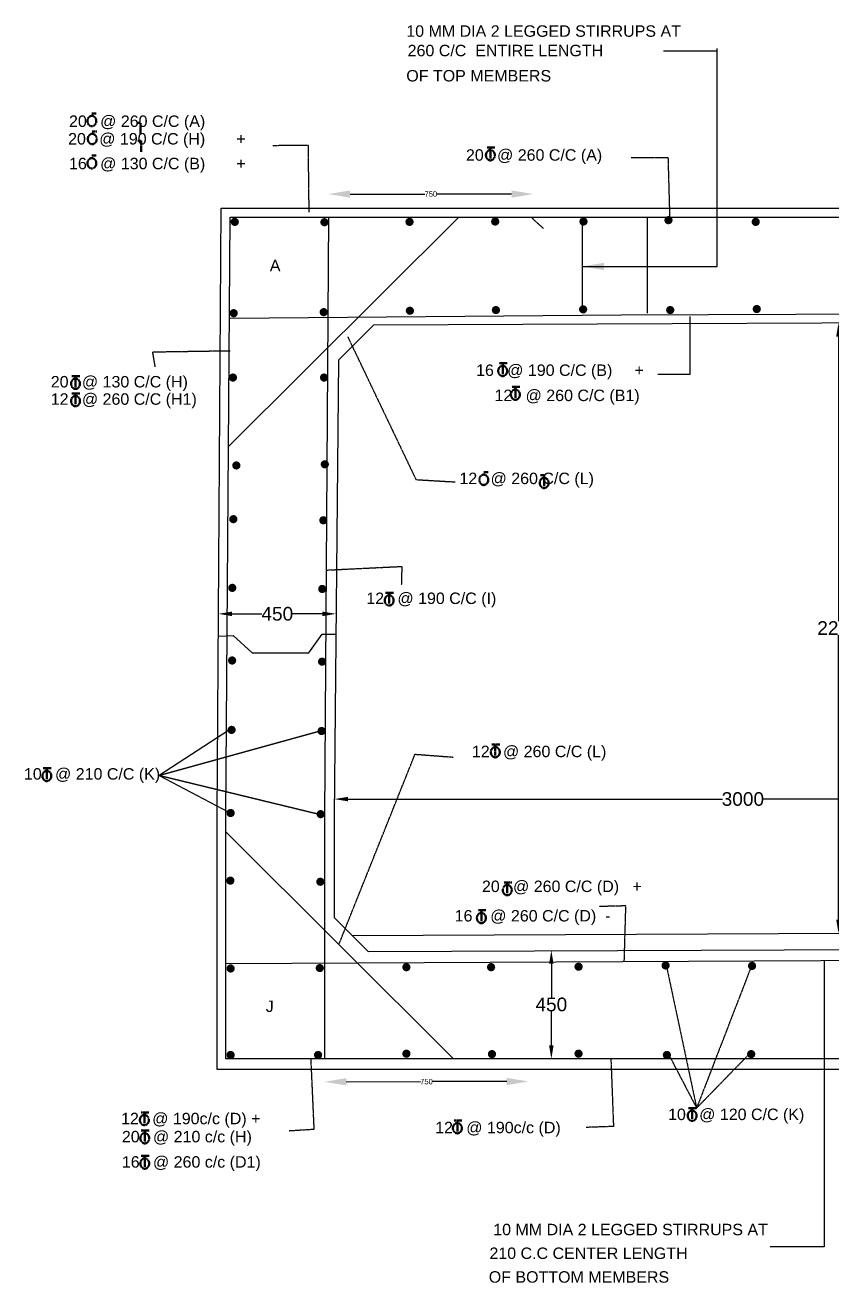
# Model space of a CAD drawing. Header units: millimetres. Extents: x 1006445 to 1027015, y 532888 to 545256.
# Drawn here: x 1006445 to 1009404, y 540420 to 545034 of the extents above; entities that cross this region are included whole.
import ezdxf

# ---------------------------------------------------------------- set-up
doc = ezdxf.new("R2010")
doc.units = ezdxf.units.MM
doc.header["$MEASUREMENT"] = 0
doc.linetypes.add('PHANTOM', pattern=[2.5, 1.25, -0.25, 0.25, -0.25, 0.25, -0.25])
for name, color, linetype in [('DIM', 7, 'Continuous'), ('DWG', 7, 'Continuous'), ('TXT', 7, 'Continuous'), ('TXT @ 1', 7, 'Continuous')]:
    doc.layers.add(name, color=color, linetype=linetype)
doc.styles.add('Notes', font='arial.ttf', dxfattribs={"height": 0.1})
doc.styles.get("Standard").update_dxf_attribs({"font": 'arial.ttf'})
doc.dimstyles.new('Civil', dxfattribs={"dimtxt": 80, "dimasz": 80, "dimexe": 0.1, "dimexo": 0.0625, "dimgap": 0.09, "dimtad": 0, "dimtih": 1, "dimtoh": 1, "dimdec": 0, "dimzin": 12, "dimdsep": 46, "dimtxsty": 'Standard', "dimcen": 0.1, "dimse1": 1, "dimse2": 1, "dimadec": 0, "dimazin": 2, "dimtfac": 1, "dimtdec": 0, "dimtofl": 0, "dimtmove": 0, "dimatfit": 3, "dimfxl": 1, "dimfrac": 1, "dimtolj": 1, "dimtzin": 0, "dimarcsym": 0})
doc.dimstyles.get("Standard").update_dxf_attribs({"dimtxt": 0.18, "dimasz": 0.18, "dimexe": 0.18, "dimexo": 0.0625, "dimgap": 0.09, "dimtad": 0, "dimtih": 1, "dimtoh": 1, "dimdec": 4, "dimzin": 0, "dimdsep": 46, "dimtxsty": 'Standard', "dimcen": 0.09, "dimadec": 0, "dimazin": 0, "dimtfac": 1, "dimtdec": 4, "dimtofl": 0, "dimtmove": 0, "dimatfit": 3, "dimfxl": 1, "dimtolj": 1, "dimtzin": 0, "dimarcsym": 0})

# ---------------------------------------------------------------- blocks, each defined once
blk = doc.blocks.new('*D57')
at = {"layer": 'Defpoints', "color": 0, "transparency": 16777216}
for p in [(1007557, 544419.2), (1008308.9, 544419.2), (1008308.9, 544414.5)]:
    blk.add_point(p, dxfattribs=at)
at = {"layer": 'DIM', "color": 0, "lineweight": -2, "transparency": 16777216}
for p, q in [((1007637, 544414.5), (1007910.9, 544414.5)), ((1008228.9, 544414.5), (1007955, 544414.5))]:
    blk.add_line(p, q, dxfattribs=at)
at = {"layer": 'DIM', "color": 0, "transparency": 16777216}
for points in [[(1007637, 544427.8), (1007637, 544401.2), (1007557, 544414.5)], [(1008228.9, 544427.8), (1008228.9, 544401.2), (1008308.9, 544414.5)]]:
    blk.add_solid(points, dxfattribs=at)
at = {"layer": 'DIM', "color": 0, "transparency": 16777216, "insert": (1007932.9, 544414.5), "char_height": 20, "attachment_point": 5}
blk.add_mtext('\\A1;750', dxfattribs=at)
blk = doc.blocks.new('*D68')
at = {"layer": 'Defpoints', "color": 0, "transparency": 16777216}
for p in [(1007542.9, 541154.4), (1008291.2, 541159.1), (1008291.2, 541155.6)]:
    blk.add_point(p, dxfattribs=at)
at = {"layer": 'DIM', "color": 0, "lineweight": -2, "transparency": 16777216}
for p, q in [((1007622.9, 541158), (1007895, 541158.5)), ((1008211.2, 541159), (1007939.1, 541158.5))]:
    blk.add_line(p, q, dxfattribs=at)
at = {"layer": 'DIM', "color": 0, "transparency": 16777216}
for points in [[(1007622.8, 541171.4), (1007622.9, 541144.7), (1007542.9, 541157.9)], [(1008211.2, 541172.3), (1008211.2, 541145.6), (1008291.2, 541159.1)]]:
    blk.add_solid(points, dxfattribs=at)
at = {"layer": 'DIM', "color": 0, "transparency": 16777216, "insert": (1007917, 541158.5), "char_height": 20, "attachment_point": 5}
blk.add_mtext('\\A1;750', dxfattribs=at)
blk = doc.blocks.new('*D89')
at = {"color": 0, "lineweight": -2, "transparency": 16777216}
for p, q in [((1008375, 541590.8), (1008375, 541467.1)), ((1008375, 541292), (1008375, 541415.8))]:
    blk.add_line(p, q, dxfattribs=at)
at = {"color": 0, "transparency": 16777216}
for points in [[(1008366.7, 541590.8), (1008383.3, 541590.8), (1008375, 541640.8)], [(1008366.7, 541292), (1008383.3, 541292), (1008375, 541242)]]:
    blk.add_solid(points, dxfattribs=at)
at = {"layer": 'Defpoints', "color": 0, "transparency": 16777216}
for p in [(1008347.1, 541640.8), (1008375, 541640.8), (1008349, 541242)]:
    blk.add_point(p, dxfattribs=at)
at = {"color": 0, "transparency": 16777216, "insert": (1008375, 541441.4), "char_height": 50, "attachment_point": 5}
blk.add_mtext('\\A1;450', dxfattribs=at)
blk = doc.blocks.new('*D90')
at = {"color": 0, "lineweight": -2, "transparency": 16777216}
for p, q in [((1009428.2, 543891.3), (1009428.2, 542847.8)), ((1009428.2, 541753.2), (1009428.2, 542796.6))]:
    blk.add_line(p, q, dxfattribs=at)
at = {"color": 0, "transparency": 16777216}
for points in [[(1009419.8, 543891.3), (1009436.5, 543891.3), (1009428.2, 543941.3)], [(1009419.8, 541753.2), (1009436.5, 541753.2), (1009428.2, 541703.2)]]:
    blk.add_solid(points, dxfattribs=at)
at = {"layer": 'Defpoints', "color": 0, "transparency": 16777216}
for p in [(1009428.2, 543941.3), (1009428.2, 543941.3), (1009438, 541703.2)]:
    blk.add_point(p, dxfattribs=at)
at = {"color": 0, "transparency": 16777216, "insert": (1009428.2, 542822.2), "char_height": 50, "attachment_point": 5}
blk.add_mtext('\\A1;2200', dxfattribs=at)
blk = doc.blocks.new('*D92')
at = {"color": 0, "lineweight": -2, "transparency": 16777216}
for p, q in [((1007629.2, 542195), (1009003, 542195)), ((1010526, 542195), (1009152.2, 542195))]:
    blk.add_line(p, q, dxfattribs=at)
at = {"color": 0, "transparency": 16777216}
for points in [[(1007629.2, 542203.3), (1007629.2, 542186.7), (1007579.2, 542195)], [(1010526, 542203.3), (1010526, 542186.7), (1010576, 542195)]]:
    blk.add_solid(points, dxfattribs=at)
at = {"layer": 'Defpoints', "color": 0, "transparency": 16777216}
for p in [(1007579.2, 542166.6), (1010576, 542195), (1010576, 542163.5)]:
    blk.add_point(p, dxfattribs=at)
at = {"color": 0, "transparency": 16777216, "insert": (1009077.6, 542195), "char_height": 50, "attachment_point": 5}
blk.add_mtext('\\A1;3000', dxfattribs=at)
blk = doc.blocks.new('*D93')
at = {"color": 0, "lineweight": -2, "transparency": 16777216}
for p, q in [((1007204, 542874.6), (1007313.5, 542874.6)), ((1007535.5, 542874.6), (1007426, 542874.6))]:
    blk.add_line(p, q, dxfattribs=at)
at = {"color": 0, "transparency": 16777216}
for points in [[(1007204, 542882.9), (1007204, 542866.2), (1007154, 542874.6)], [(1007535.5, 542882.9), (1007535.5, 542866.2), (1007585.5, 542874.6)]]:
    blk.add_solid(points, dxfattribs=at)
at = {"layer": 'Defpoints', "color": 0, "transparency": 16777216}
for p in [(1007154, 542878.4), (1007585.5, 542874.6), (1007585.5, 542874.6)]:
    blk.add_point(p, dxfattribs=at)
at = {"color": 0, "transparency": 16777216, "insert": (1007369.8, 542874.6), "char_height": 50, "attachment_point": 5}
blk.add_mtext('\\A1;450', dxfattribs=at)

msp = doc.modelspace()

# ---------------------------------------------------------------- linework, layer by layer
for points in [[(1008983.5, 544939.23392), (1008787, 544939.23392)], [(1007190.76554, 543488.9777), (1008035.5, 544329.86897)], [(1008726.5, 544327), (1008726.5, 543977.5)], [(1008488, 544316.5), (1008488, 543986.5)], [(1008883, 543965.5), (1008883, 543752), (1008766, 543752)], [(1007153.43646, 542792.4937), (1007208.5, 542795.5), (1007277.5, 542731), (1007485, 542731.5), (1007534, 542800.5), (1007584.84798, 542800.04387)], [(1007194.66083, 542448.90545), (1006936.5, 542282), (1007524.72946, 542444.74953), (1006936.5, 542282), (1007521.22946, 542139.74953), (1006936.5, 542282), (1007192.02515, 542147.40083)], [(1007181.50684, 542075), (1008016.5, 541242.02668)], [(1009375.48105, 541602.83083), (1009375.5, 540552.5), (1009177.49992, 540552.49643)]]:
    msp.add_lwpolyline(points)
at = {"layer": 'DWG'}
for points in [[(1007149, 542132.91582), (1007164, 544363), (1021269.64132, 544363), (1021254.64132, 542132.91582)], [(1007181.50684, 542132.91582), (1007196.50684, 544329.86897), (1021235.33484, 544329.86897), (1021220.33484, 542132.91582)], [(1007558.19507, 544329.86897), (1007543.19507, 542132.91582)], [(1007196.50684, 543959.52664), (1008630.9062, 543970.89505), (1013119.91679, 543988.89507), (1021235.33484, 543969.26741)], [(1007722.6865, 543933.76227), (1007593.86357, 543805.08149), (1007578.86357, 542132.91582)], [(1010575.75794, 542132.91582), (1010590.75794, 543820.23106), (1010463.3005, 543945.83604), (1007722.6865, 543933.76227)], [(1021254.64132, 542132.91582), (1021254.64132, 541203.5), (1007149, 541203.5), (1007149, 542132.91582)], [(1021220.33484, 542132.91582), (1021220.33484, 541242.02668), (1007181.50684, 541242.02668), (1007181.50684, 542132.91582)], [(1007543.19507, 542132.91582), (1007543.19507, 541242.02668)], [(1007578.86357, 542132.91582), (1007578.86357, 541760.21153), (1007703.56929, 541635.64855), (1010450.0142, 541647.42212), (1010575.75794, 541771.3065), (1010575.75794, 542132.91582)], [(1007644.26922, 541694.88075), (1010511.62242, 541708.11934)], [(1007181.50684, 541591.97625), (1013242.25129, 541621.96149), (1019468.46918, 541612.99935), (1021220.33484, 541602.04119)]]:
    msp.add_lwpolyline(points, dxfattribs=at)
at = {"layer": 'DWG', "const_width": 15}
for points in [[(1007206.30975, 544312.46056, 1), (1007221.30975, 544312.46056, 1)], [(1007847.38967, 544312.46056, 1), (1007862.38967, 544312.46056, 1)], [(1008161.61959, 544313.73365, 1), (1008176.61959, 544313.73365, 1)], [(1008485.44938, 544313.73365, 1), (1008500.44938, 544313.73365, 1)], [(1008797.16426, 544318.85328, 1), (1008812.16426, 544318.85328, 1)], [(1009117.15411, 544312.46053, 1), (1009132.15411, 544312.46053, 1)], [(1007535.07956, 544311.18204, 1), (1007550.07956, 544311.18204, 1)], [(1008164.1795, 543988.98269, 1), (1008179.1795, 543988.98269, 1)], [(1008484.16936, 543991.53979, 1), (1008499.16936, 543991.53979, 1)], [(1008803.56404, 543988.98815, 1), (1008818.56404, 543988.98815, 1)], [(1009120.99399, 543992.82377, 1), (1009135.99399, 543992.82377, 1)], [(1007202.29013, 543977.48126, 1), (1007217.29013, 543977.48126, 1)], [(1007532.51964, 543981.31688, 1), (1007547.51964, 543981.31688, 1)], [(1007848.66963, 543986.43108, 1), (1007863.66963, 543986.43108, 1)], [(1007199.6234, 543741.36957, 1), (1007214.6234, 543741.36957, 1)], [(1007533.85255, 543741.36957, 1), (1007548.85255, 543741.36957, 1)], [(1007212.09504, 543418.97659, 1), (1007227.09504, 543418.97659, 1)], [(1007536.6163, 543423.13251, 1), (1007551.6163, 543423.13251, 1)], [(1007201.16083, 543221.90545, 1), (1007216.16083, 543221.90545, 1)], [(1007531.22946, 543217.74953, 1), (1007546.22946, 543217.74953, 1)], [(1007197.16083, 542969.90545, 1), (1007212.16083, 542969.90545, 1)], [(1007527.22946, 542965.74953, 1), (1007542.22946, 542965.74953, 1)], [(1007196.66083, 542703.40545, 1), (1007211.66083, 542703.40545, 1)], [(1007526.72946, 542699.24953, 1), (1007541.72946, 542699.24953, 1)], [(1007194.66083, 542448.90545, 1), (1007209.66083, 542448.90545, 1)], [(1007524.72946, 542444.74953, 1), (1007539.72946, 542444.74953, 1)], [(1007191.16083, 542143.90545, 1), (1007206.16083, 542143.90545, 1)], [(1007521.22946, 542139.74953, 1), (1007536.22946, 542139.74953, 1)], [(1007190.16083, 541895.90545, 1), (1007205.16083, 541895.90545, 1)], [(1007520.22946, 541891.74953, 1), (1007535.22946, 541891.74953, 1)], [(1007191.10796, 541573.62969, 1), (1007206.10796, 541573.62969, 1)], [(1007518.26194, 541575.20843, 1), (1007533.26194, 541575.20843, 1)], [(1007835.93318, 541578.36583, 1), (1007850.93318, 541578.36583, 1)], [(1008146.53958, 541578.40971, 1), (1008161.53958, 541578.40971, 1)], [(1008467.37173, 541579.98841, 1), (1008482.37173, 541579.98841, 1)], [(1008786.62346, 541584.72455, 1), (1008801.62346, 541584.72455, 1)], [(1009103.79119, 541583.13237, 1), (1009118.79119, 541583.13237, 1)], [(1007191.10796, 541256.30899, 1), (1007206.10796, 541256.30899, 1)], [(1007511.94012, 541256.30899, 1), (1007526.94012, 541256.30899, 1)], [(1007835.93318, 541261.04513, 1), (1007850.93318, 541261.04513, 1)], [(1008149.70049, 541259.51027, 1), (1008164.70049, 541259.51027, 1)], [(1008467.37173, 541261.08901, 1), (1008482.37173, 541261.08901, 1)], [(1008791.36479, 541256.35287, 1), (1008806.36479, 541256.35287, 1)], [(1009100.63028, 541259.4968, 1), (1009115.63028, 541259.4968, 1)]]:
    msp.add_lwpolyline(points, format="xyb", close=True, dxfattribs=at)
at = {"layer": 'TXT', "linetype": 'PHANTOM', "lineweight": 50}
for points in [[(1006689.58719, 544710.40399), (1006705.86496, 544710.40399)], [(1006868.58719, 544635.35307), (1006868.58719, 544675.40399), (1006855.48556, 544675.40399)], [(1006691.10527, 544644.55366), (1006707.38305, 544644.55366)], [(1006870.10527, 544569.50274), (1006870.10527, 544609.55366), (1006857.00365, 544609.55366)], [(1008151.47589, 544545.17962), (1008151.47589, 544585.23054), (1008138.37427, 544585.23054)], [(1008151.47589, 544585.23054), (1008167.75366, 544585.23054)], [(1006689.58719, 544555.5), (1006705.86496, 544555.5)], [(1008196.55768, 543753.64378), (1008196.55768, 543793.6947), (1008183.45605, 543793.6947)], [(1008196.55768, 543793.6947), (1008212.83545, 543793.6947)], [(1006629.77522, 543706.65235), (1006629.77522, 543746.70327), (1006616.6736, 543746.70327)], [(1006629.77522, 543746.70327), (1006646.053, 543746.70327)], [(1006629.77522, 543643.15235), (1006629.77522, 543683.20327), (1006616.6736, 543683.20327)], [(1006629.77522, 543683.20327), (1006646.053, 543683.20327)], [(1008243.17796, 543666.81136), (1008243.17796, 543706.86228), (1008230.07633, 543706.86228)], [(1008243.17796, 543706.86228), (1008259.45573, 543706.86228)], [(1008127.17796, 543394.36228), (1008143.45573, 543394.36228)], [(1008348.67796, 543342.81136), (1008348.67796, 543382.86228), (1008335.57633, 543382.86228)], [(1007780.30735, 542912.08714), (1007780.30735, 542952.13806), (1007767.20573, 542952.13806)], [(1007780.30735, 542952.13806), (1007796.58512, 542952.13806)], [(1008169.53618, 542355.21608), (1008169.53618, 542395.267), (1008156.43456, 542395.267)], [(1008169.53618, 542395.267), (1008185.81395, 542395.267)], [(1006524.493, 542267.91972), (1006524.493, 542307.97063), (1006511.39137, 542307.97063)], [(1006524.493, 542307.97063), (1006540.77077, 542307.97063)], [(1008213.35308, 541849.29458), (1008213.35308, 541889.3455), (1008200.25146, 541889.3455)], [(1008213.35308, 541889.3455), (1008229.63086, 541889.3455)], [(1008118.5, 541746.94908), (1008118.5, 541787), (1008105.39838, 541787)], [(1008118.5, 541787), (1008134.77777, 541787)], [(1008891.65311, 541021.64495), (1008891.65311, 541061.69587), (1008878.55148, 541061.69587)], [(1008891.65311, 541061.69587), (1008907.93088, 541061.69587)], [(1006882.25484, 541005.73585), (1006882.25484, 541045.78677), (1006869.15322, 541045.78677)], [(1006882.25484, 541045.78677), (1006898.53262, 541045.78677)], [(1008030.30729, 540975.96915), (1008030.30729, 541016.02006), (1008017.20566, 541016.02006)], [(1008030.30729, 541016.02006), (1008046.58506, 541016.02006)], [(1006883.67465, 540939.08185), (1006883.67465, 540979.13277), (1006870.57302, 540979.13277)], [(1006883.67465, 540979.13277), (1006899.95242, 540979.13277)], [(1006883.67465, 540846.2663), (1006883.67465, 540886.31722), (1006870.57302, 540886.31722)], [(1006883.67465, 540886.31722), (1006899.95242, 540886.31722)]]:
    msp.add_lwpolyline(points, dxfattribs=at)
at = {"layer": 'TXT', "linetype": 'PHANTOM'}
msp.add_lwpolyline([(1008300.56948, 544329.86897), (1008345.8378, 544288.52505)], dxfattribs=at)
at = {"layer": 'TXT', "linetype": 'PHANTOM', "lineweight": 50}
for centre in [(1006689.58729, 544682.24938), (1006691.10538, 544616.39905), (1008151.476, 544557.07593), (1006689.58729, 544527.34539), (1008196.55778, 543765.54009), (1006629.77533, 543718.54866), (1008243.17806, 543678.70767), (1006629.77533, 543655.04866), (1008127.17806, 543366.20767), (1008348.67806, 543354.70767), (1007780.30746, 542923.98344), (1008169.53629, 542367.11238), (1006524.4931, 542279.81602), (1008213.35319, 541861.19089), (1008118.50011, 541758.84539), (1008891.65321, 541033.54126), (1006882.25495, 541017.63216), (1008030.30739, 540987.86545), (1006883.67475, 540950.97816), (1006883.67475, 540858.1626)]:
    msp.add_ellipse(centre, major_axis=(0, 19.03409), ratio=0.8551904459, dxfattribs=at)

# ---------------------------------------------------------------- texts
at = {"layer": 'TXT @ 1', "linetype": 'PHANTOM', "style": 'Notes'}
for s, p in [('10 MM DIA 2 LEGGED STIRRUPS AT ', (1007843, 544991.5)), ('260 C/C  ENTIRE LENGTH ', (1007848, 544920)), ('OF TOP MEMBERS', (1007843, 544827.5)), ('20   @ 260 C/C (A)', (1006605.85419, 544660.82262)), ('20   @ 190 C/C (H)       +', (1006602.53997, 544596.25135)), ('20   @ 260 C/C (A) ', (1008061.81929, 544536.8219)), ('16   @ 130 C/C (B)       +', (1006605.85419, 544505.57324)), ('A', (1007342.34483, 544131.37985)), ('16   @ 190 C/C (B)     +', (1008099, 543747.44868)), ('20   @ 130 C/C (H)', (1006538.96671, 543705.08127)), ('12   @ 260 C/C (H1)', (1006538.96671, 543641.58127)), ('12   @ 260 C/C (B1)', (1008166.5, 543655)), ('12   @ 260 C/C (L)', (1008038, 543350.5)), ('12   @ 190 C/C (I)', (1007696.31436, 542910.66742)), ('12   @ 260 C/C (L)', (1008083.59218, 542348.80175)), ('10   @ 210 C/C (K)', (1006440.5, 542266.5)), ('20   @ 260 C/C (D)   +', (1008120.5, 541854)), ('16    @ 260 C/C (D)  -', (1008020.5, 541746)), ('J', (1007327.34483, 541414.05709)), ('10   @ 120 C/C (K)', (1008803.17525, 541017.51136)), ('12   @ 190c/c (D) +', (1006796.78161, 541002.18455)), ('12   @ 190c/c (D)', (1007948.85362, 540969.20191)), ('20   @ 210 c/c (H)', (1006799.75179, 540935.81556)), ('16   @ 260 c/c (D1)', (1006799.75179, 540843)), ('10 MM DIA 2 LEGGED STIRRUPS AT ', (1008162, 540595)), ('210 C.C CENTER LENGTH', (1008148, 540508)), ('OF BOTTOM MEMBERS', (1008145.5, 540421))]:
    msp.add_text(s, height=42, dxfattribs=at).set_placement(p)

# ---------------------------------------------------------------- dimensions: what is measured, and where the dimension line sits
for base, p1, p2, text, picture, middle in [((1009428.17157, 543941.27578), (1009438.03157, 541703.16256), (1009428.17157, 543941.27578), '2200', '*D90', (1009428.17157, 542822.21917)), ((1008375, 541640.84414), (1008349, 541242.02668), (1008347.05348, 541640.84414), '450', '*D89', (1008375, 541441.43541))]:
    dim = msp.add_linear_dim(base=base, p1=p1, p2=p2, angle=90, text=text, dimstyle='Civil', override={"dimtxt": 50, "dimasz": 50})
    dim.commit()
    dim.dimension.update_dxf_attribs({"geometry": picture, "text_midpoint": middle})
for base, p1, p2, text, picture, middle in [((1007585.5165, 542874.56862), (1007154.01454, 542878.43937), (1007585.5165, 542874.56862), '450', '*D93', (1007369.76552, 542874.56862)), ((1010576.02991, 542195), (1007579.16535, 542166.55682), (1010576.02991, 542163.50862), '3000', '*D92', (1009077.59763, 542195))]:
    dim = msp.add_linear_dim(base=base, p1=p1, p2=p2, text=text, dimstyle='Civil', override={"dimtxt": 50, "dimasz": 50})
    dim.commit()
    dim.dimension.update_dxf_attribs({"geometry": picture, "text_midpoint": middle})
at = {"layer": 'DIM'}
for p1, p2, distance, picture, middle in [((1007556.97375, 544419.2214), (1008308.88433, 544419.2214), -4.72336, '*D57', (1007932.92904, 544414.49804)), ((1007542.86789, 541154.39525), (1008291.22293, 541155.5668), 3.51104, '*D68', (1007917.03991, 541158.49206))]:
    dim = msp.add_aligned_dim(p1=p1, p2=p2, distance=distance, text='750', dimstyle='Civil', override={"dimtxt": 20}, dxfattribs=at)
    dim.commit()
    dim.dimension.update_dxf_attribs({"geometry": picture, "text_midpoint": middle})

# ---------------------------------------------------------------- leaders
msp.add_leader([(1008488, 544149), (1008983.5, 544149), (1008983.5, 544948)], dimstyle='Civil', override={"dimgap": 0.09, "dimtad": 0})
at = {"layer": 'TXT', "linetype": 'PHANTOM'}
for points in [[(1007486.65231, 544348.03768), (1007483.71093, 544592.85917), (1007353.28988, 544591.87991)], [(1008810.10401, 544329.86897), (1008804.06824, 544547.75293), (1008667.5, 544547.75293)], [(1007628.25243, 543890.87674), (1007878.5, 543367), (1008022.5, 543358.5)], [(1007196.50684, 543838.74556), (1006911.9914, 543834.36532), (1006920.76234, 543780.70737)], [(1007549.35437, 543035.0283), (1007826.6805, 543048.55014), (1007824.74646, 542980.94088)], [(1007595.75899, 541661.74992), (1007875, 542359.5), (1008015.5, 542349)], [(1008642.57138, 541599.2048), (1008648.44276, 541803.23211), (1008550.55338, 541800.82721)], [(1008798.0289, 541578.32162), (1008907.93088, 541061.69587)], [(1009106.93389, 541577.02795), (1008907.93088, 541061.69587)], [(1007492.43759, 541242.02668), (1007504.05862, 540983.18603), (1007413.4146, 540977.38247)], [(1008593.44643, 541242.02668), (1008602.92894, 540994.06328), (1008502.17703, 540990.51159)], [(1008806.36479, 541256.35287), (1008907.93088, 541061.69587)], [(1009100.63028, 541259.4968), (1008907.93088, 541061.69587)]]:
    msp.add_leader(points, dimstyle='Standard', override={"dimasz": 0.1, "dimgap": 0.07, "dimtad": 0}, dxfattribs=at)

doc.saveas('drawing.dxf')
